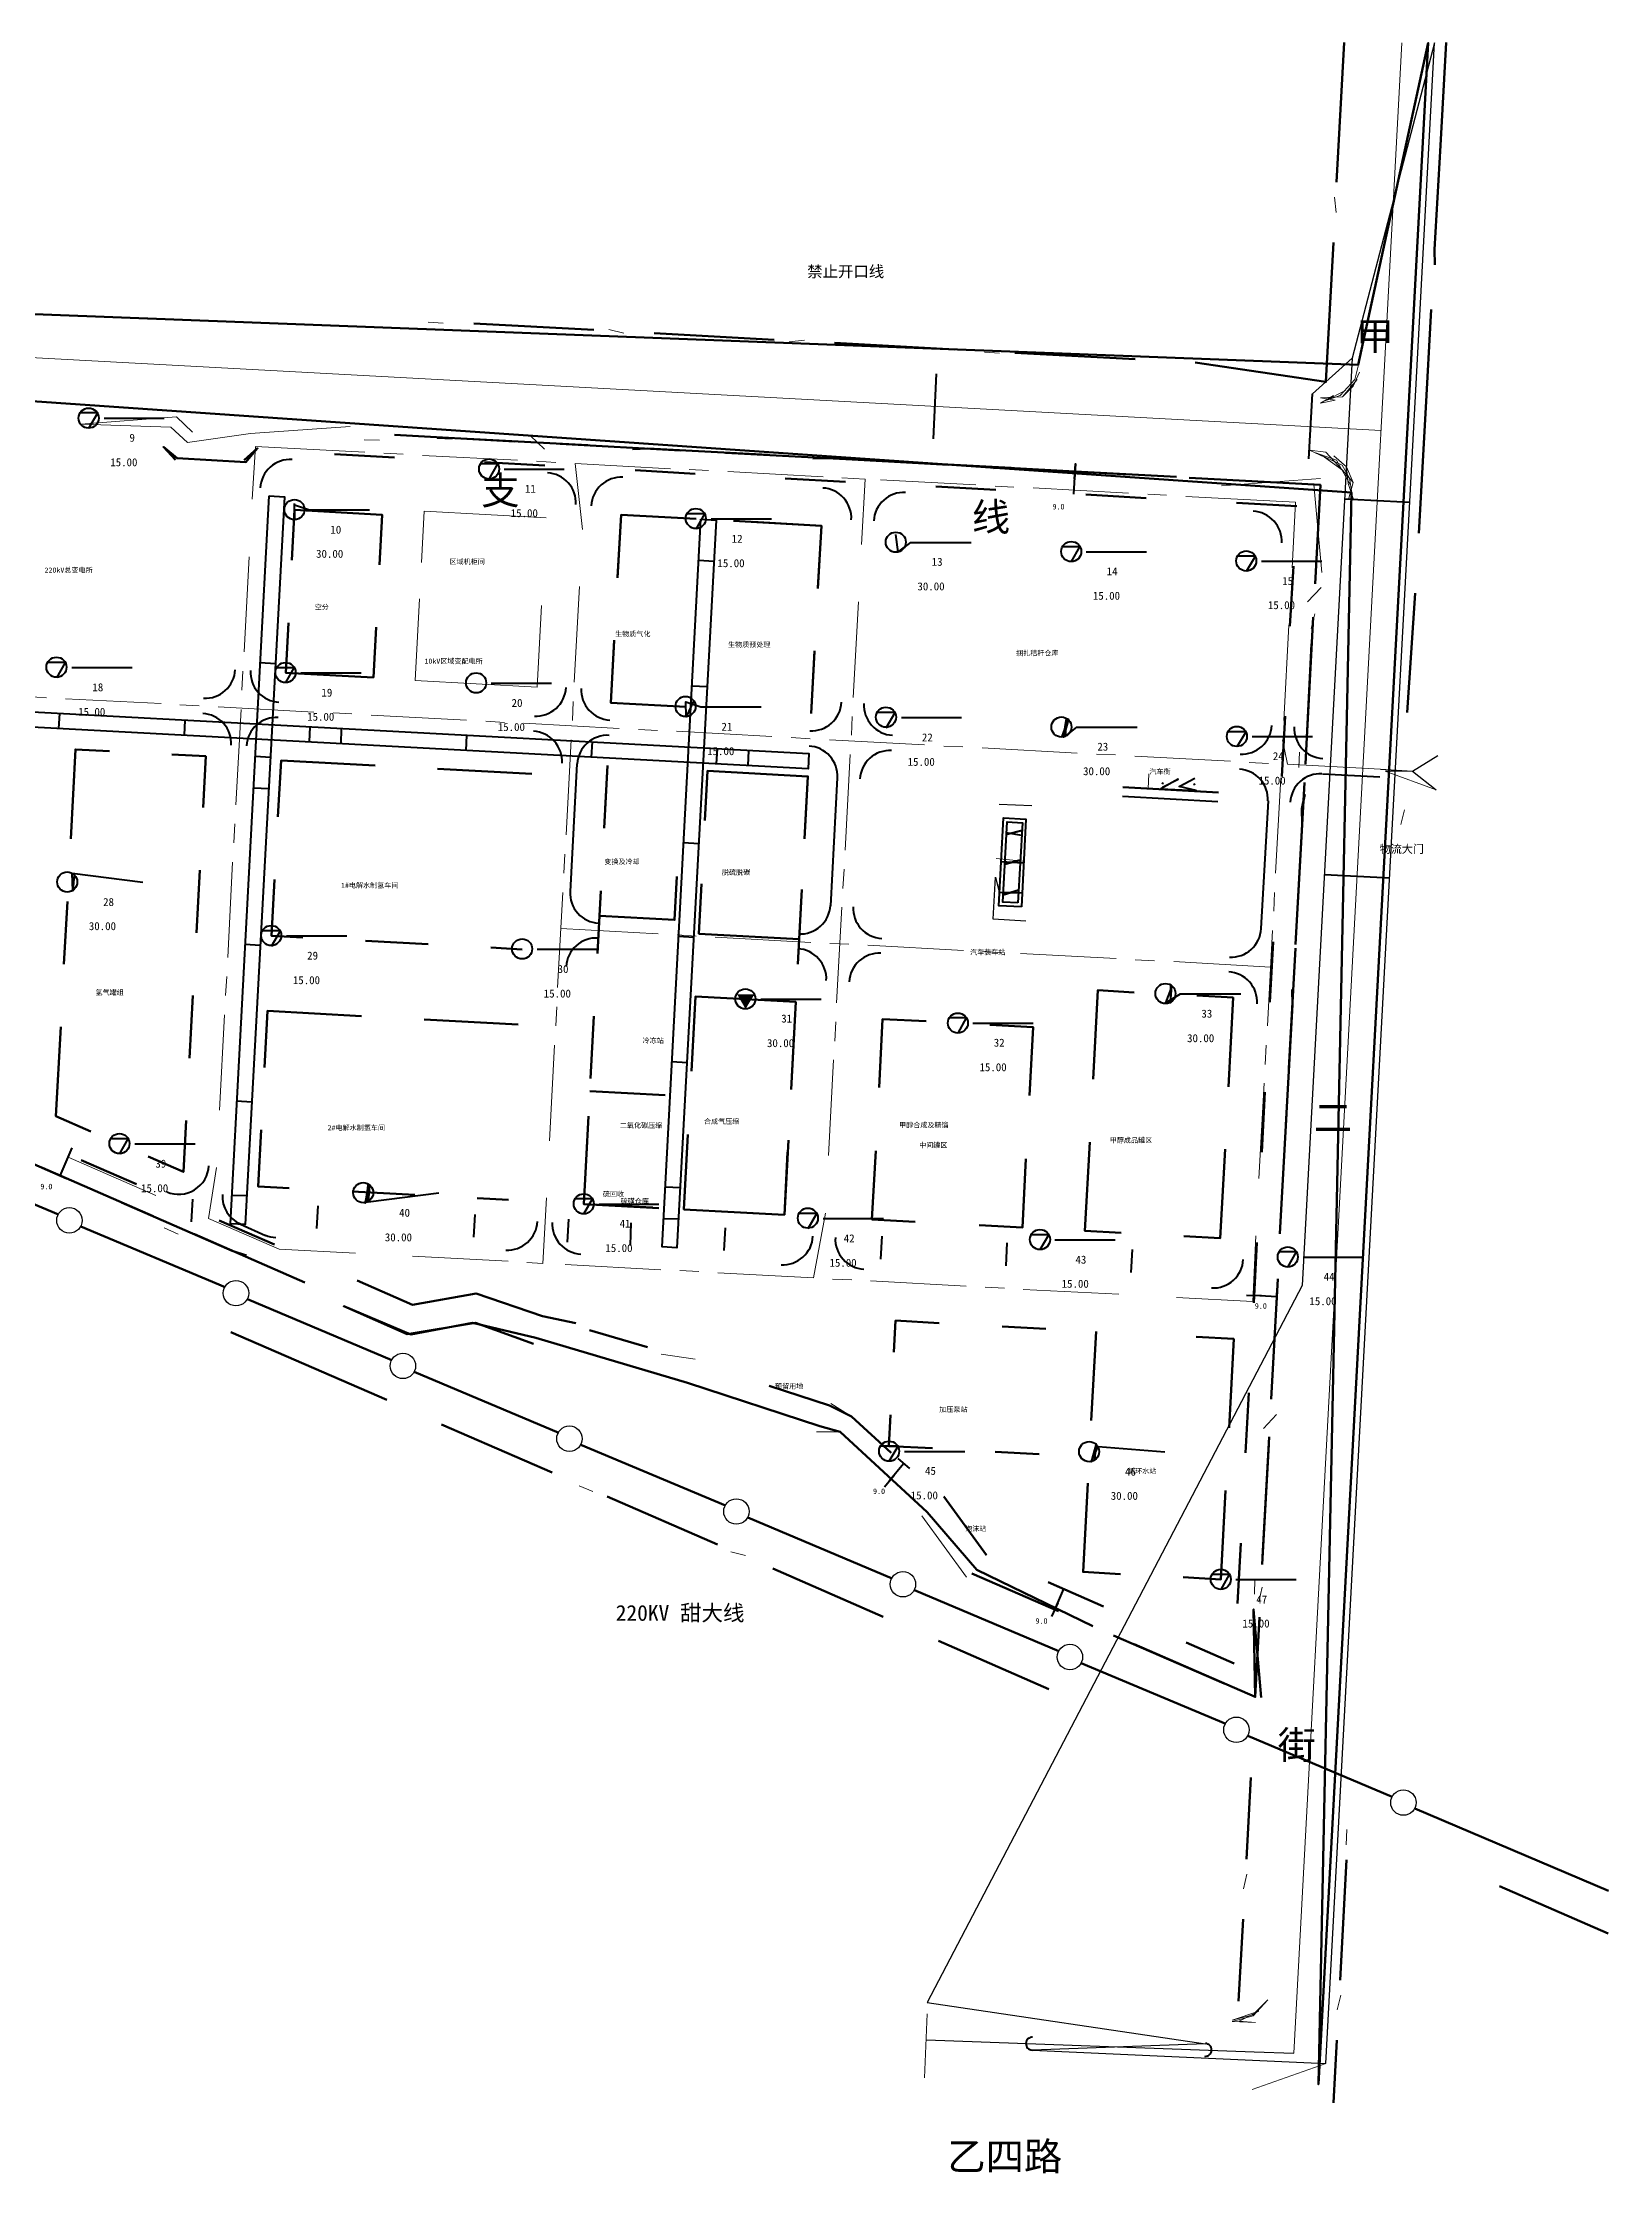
# Model space of a CAD drawing. Header units: metres. Extents: x 110 to 500, y 133 to 419.
# Drawn here: x 289.1 to 499.5, y 133 to 419.3 of the extents above; entities that cross this region are included whole.
import ezdxf

# ---------------------------------------------------------------- set-up
doc = ezdxf.new("R2010")
doc.units = ezdxf.units.M
for name, color, linetype in [('PDF_0', 7, 'Continuous'), ('PDF_0-新建建构筑物', 7, 'Continuous'), ('PDF_0-道路边线', 7, 'Continuous'), ('PDF_0高压线', 7, 'Continuous'), ('PDF_c- 现状道路', 7, 'Continuous'), ('PDF_d-道路中心线', 7, 'Continuous'), ('PDF_d-道路红线', 7, 'Continuous'), ('PDF_DM-尺寸标注', 7, 'Continuous'), ('PDF_HY_BZ_CC', 7, 'Continuous'), ('PDF_PP-COM', 7, 'Continuous'), ('PDF_ROAD-CENT', 7, 'Continuous'), ('PDF_ZT-二期EPC承包商范围线', 7, 'Continuous'), ('PDF_勘探点', 7, 'Continuous'), ('PDF_绿线', 7, 'Continuous')]:
    doc.layers.add(name, color=color, linetype=linetype)
doc.styles.add('CHINESE', font='宋体')

msp = doc.modelspace()

# ---------------------------------------------------------------- hatches: boundary and pattern name
at = {"layer": 'PDF_0'}
for points in [[(404.9, 229.1), (405.02, 227.72), (404.9, 229.1), (405.02, 227.72)], [(402.74, 225.38), (402.62, 226.7), (402.74, 225.38), (402.62, 226.7)]]:
    msp.add_hatch(color=7, dxfattribs=at).paths.add_polyline_path(points)
at = {"layer": 'PDF_HY_BZ_CC'}
for points in [[(379.4, 355.04), (377.72, 355.1), (379.4, 355.04), (377.72, 355.1)], [(382.76, 354.8), (381.08, 354.92), (382.76, 354.8), (381.08, 354.92)], [(322.64, 348.08), (322.52, 346.4), (322.64, 348.08), (322.52, 346.4)], [(333.98, 345.8), (334.1, 347.48), (333.98, 345.8), (334.1, 347.48)], [(322.46, 344.72), (322.34, 343.04), (322.46, 344.72), (322.34, 343.04)], [(333.8, 342.44), (333.92, 344.12), (333.8, 342.44), (333.92, 344.12)], [(366.44, 345.74), (366.32, 344.06), (366.44, 345.74), (366.32, 344.06)], [(392.9, 342.62), (393.02, 344.3), (392.9, 342.62), (393.02, 344.3)], [(366.2, 342.38), (366.14, 340.7), (366.2, 342.38), (366.14, 340.7)], [(392.72, 339.26), (392.84, 340.94), (392.72, 339.26), (392.84, 340.94)], [(365.48, 328.94), (365.42, 327.2), (365.48, 328.94), (365.42, 327.2)], [(392, 325.82), (392.12, 327.5), (392, 325.82), (392.12, 327.5)], [(301.4, 323.78), (299.72, 323.84), (301.4, 323.78), (299.72, 323.84)], [(304.76, 323.54), (303.08, 323.66), (304.76, 323.54), (303.08, 323.66)], [(365.3, 325.52), (365.24, 323.84), (365.3, 325.52), (365.24, 323.84)], [(391.82, 322.4), (391.94, 324.14), (391.82, 322.4), (391.94, 324.14)], [(337.1, 321.8), (335.42, 321.92), (337.1, 321.8), (335.42, 321.92)], [(340.46, 321.62), (338.78, 321.74), (340.46, 321.62), (338.78, 321.74)], [(310.28, 313.16), (310.4, 314.84), (310.28, 313.16), (310.4, 314.84)], [(320.78, 313.58), (320.66, 311.9), (320.78, 313.58), (320.66, 311.9)], [(292.94, 310.64), (292.82, 308.96), (292.94, 310.64), (292.82, 308.96)], [(310.1, 309.8), (310.22, 311.48), (310.1, 309.8), (310.22, 311.48)], [(320.6, 310.22), (320.48, 308.54), (320.6, 310.22), (320.48, 308.54)], [(354.02, 310.1), (354.14, 311.78), (354.02, 310.1), (354.14, 311.78)], [(364.58, 312.08), (364.52, 310.4), (364.58, 312.08), (364.52, 310.4)], [(391.1, 308.96), (391.22, 310.64), (391.1, 308.96), (391.22, 310.64)], [(292.76, 307.28), (292.64, 305.6), (292.76, 307.28), (292.64, 305.6)], [(353.84, 306.74), (353.96, 308.42), (353.84, 306.74), (353.96, 308.42)], [(364.4, 308.72), (364.34, 307.04), (364.4, 308.72), (364.34, 307.04)], [(390.92, 305.6), (391.04, 307.28), (390.92, 305.6), (391.04, 307.28)], [(309.38, 296.36), (309.44, 298.04), (309.38, 296.36), (309.44, 298.04)], [(325.76, 299.12), (327.44, 299.06), (325.76, 299.12), (327.44, 299.06)], [(329.12, 298.94), (330.8, 298.88), (329.12, 298.94), (330.8, 298.88)], [(342.56, 298.22), (344.24, 298.16), (342.56, 298.22), (344.24, 298.16)], [(345.92, 298.04), (347.6, 297.98), (345.92, 298.04), (347.6, 297.98)], [(363.68, 295.22), (363.62, 293.54), (363.68, 295.22), (363.62, 293.54)], [(292.04, 293.78), (291.92, 292.1), (292.04, 293.78), (291.92, 292.1)], [(309.2, 293), (309.26, 294.68), (309.2, 293), (309.26, 294.68)], [(390.2, 292.1), (390.32, 293.78), (390.2, 292.1), (390.32, 293.78)], [(291.86, 290.42), (291.74, 288.74), (291.86, 290.42), (291.74, 288.74)], [(363.5, 291.86), (363.44, 290.18), (363.5, 291.86), (363.44, 290.18)], [(390.02, 288.74), (390.14, 290.42), (390.02, 288.74), (390.14, 290.42)], [(437.48, 291.8), (439.16, 291.68), (437.48, 291.8), (439.16, 291.68)], [(440.84, 291.62), (442.52, 291.5), (440.84, 291.62), (442.52, 291.5)], [(335.3, 288.14), (333.62, 288.26), (335.3, 288.14), (333.62, 288.26)], [(338.66, 287.96), (336.98, 288.08), (338.66, 287.96), (336.98, 288.08)], [(308.48, 279.5), (308.54, 281.18), (308.48, 279.5), (308.54, 281.18)], [(308.3, 276.14), (308.36, 277.82), (308.3, 276.14), (308.36, 277.82)], [(318.98, 279.92), (318.86, 278.24), (318.98, 279.92), (318.86, 278.24)], [(352.22, 276.44), (352.28, 278.12), (352.22, 276.44), (352.28, 278.12)], [(362.78, 278.42), (362.72, 276.74), (362.78, 278.42), (362.72, 276.74)], [(429.92, 276.62), (429.98, 278.36), (429.92, 276.62), (429.98, 278.36)], [(318.8, 276.56), (318.68, 274.88), (318.8, 276.56), (318.68, 274.88)], [(362.6, 275.06), (362.54, 273.38), (362.6, 275.06), (362.54, 273.38)], [(389.3, 275.3), (389.36, 276.98), (389.3, 275.3), (389.36, 276.98)], [(429.74, 273.26), (429.8, 274.94), (429.74, 273.26), (429.8, 274.94)], [(448.52, 277.34), (448.4, 275.66), (448.52, 277.34), (448.4, 275.66)], [(352.04, 273.08), (352.1, 274.76), (352.04, 273.08), (352.1, 274.76)], [(389.12, 271.94), (389.18, 273.62), (389.12, 271.94), (389.18, 273.62)], [(448.34, 273.98), (448.22, 272.3), (448.34, 273.98), (448.22, 272.3)], [(323.9, 265.46), (325.58, 265.4), (323.9, 265.46), (325.58, 265.4)], [(327.32, 265.28), (329, 265.22), (327.32, 265.28), (329, 265.22)], [(340.76, 264.56), (342.44, 264.44), (340.76, 264.56), (342.44, 264.44)], [(344.12, 264.38), (345.8, 264.26), (344.12, 264.38), (345.8, 264.26)], [(372.74, 262.82), (374.42, 262.76), (372.74, 262.82), (374.42, 262.76)], [(376.1, 262.64), (377.78, 262.58), (376.1, 262.64), (377.78, 262.58)], [(437.42, 259.04), (435.68, 259.1), (437.42, 259.04), (435.68, 259.1)], [(440.78, 258.86), (439.1, 258.92), (440.78, 258.86), (439.1, 258.92)], [(412.94, 246.92), (411.26, 246.98), (412.94, 246.92), (411.26, 246.98)], [(416.3, 246.74), (414.62, 246.8), (416.3, 246.74), (414.62, 246.8)], [(439.04, 245.48), (437.36, 245.6), (439.04, 245.48), (437.36, 245.6)], [(442.4, 245.3), (440.72, 245.42), (442.4, 245.3), (440.72, 245.42)], [(403.52, 241.64), (403.46, 239.96), (403.52, 241.64), (403.46, 239.96)], [(423.32, 238.88), (423.44, 240.62), (423.32, 238.88), (423.44, 240.62)], [(403.34, 238.28), (403.28, 236.6), (403.34, 238.28), (403.28, 236.6)], [(423.14, 235.52), (423.26, 237.2), (423.14, 235.52), (423.26, 237.2)], [(430.04, 232.46), (429.98, 230.78), (430.04, 232.46), (429.98, 230.78)], [(410.36, 230.48), (412.04, 230.42), (410.36, 230.48), (412.04, 230.42)], [(413.72, 230.3), (415.4, 230.24), (413.72, 230.3), (415.4, 230.24)], [(429.86, 229.1), (429.8, 227.42), (429.86, 229.1), (429.8, 227.42)], [(448.16, 229.82), (448.28, 231.5), (448.16, 229.82), (448.28, 231.5)], [(447.98, 226.46), (448.1, 228.14), (447.98, 226.46), (448.1, 228.14)], [(419.66, 221.06), (419.78, 223.04), (419.66, 221.06), (419.78, 223.04)], [(422.54, 220.7), (419.84, 220.88), (422.54, 220.7), (419.84, 220.88)], [(419.96, 223.22), (422.66, 223.1), (419.96, 223.22), (422.66, 223.1)], [(422.78, 222.92), (422.66, 220.88), (422.78, 222.92), (422.66, 220.88)], [(435.62, 213.62), (437.3, 213.5), (435.62, 213.62), (437.3, 213.5)], [(438.98, 213.44), (440.66, 213.32), (438.98, 213.44), (440.66, 213.32)]]:
    msp.add_hatch(color=7, dxfattribs=at).paths.add_polyline_path(points)
at = {"layer": 'PDF_ZT-二期EPC承包商范围线'}
for points in [[(365.96, 344.12), (366.08, 345.8), (365.96, 344.12), (366.08, 345.8)], [(376.52, 345.26), (376.4, 343.52), (376.52, 345.26), (376.4, 343.52)], [(381.56, 344.96), (381.5, 343.28), (381.56, 344.96), (381.5, 343.28)], [(392.9, 342.62), (393.02, 344.36), (392.9, 342.62), (393.02, 344.36)], [(365.78, 340.7), (365.9, 342.38), (365.78, 340.7), (365.9, 342.38)], [(376.34, 341.84), (376.22, 340.1), (376.34, 341.84), (376.22, 340.1)], [(381.38, 341.54), (381.32, 339.86), (381.38, 341.54), (381.32, 339.86)], [(392.72, 339.2), (392.84, 340.94), (392.72, 339.2), (392.84, 340.94)], [(364.76, 314.66), (364.64, 312.92), (364.76, 314.66), (364.64, 312.92)], [(374.42, 312.38), (374.48, 314.12), (374.42, 312.38), (374.48, 314.12)], [(378.14, 313.1), (378.08, 311.36), (378.14, 313.1), (378.08, 311.36)], [(391.22, 310.64), (391.28, 312.38), (391.22, 310.64), (391.28, 312.38)], [(364.58, 311.24), (364.46, 309.5), (364.58, 311.24), (364.46, 309.5)], [(374.24, 308.96), (374.3, 310.7), (374.24, 308.96), (374.3, 310.7)], [(377.96, 309.68), (377.9, 307.94), (377.96, 309.68), (377.9, 307.94)], [(391.04, 307.22), (391.1, 308.96), (391.04, 307.22), (391.1, 308.96)], [(411.2, 287.42), (409.52, 287.54), (411.2, 287.42), (409.52, 287.54)], [(414.62, 287.24), (412.94, 287.36), (414.62, 287.24), (412.94, 287.36)], [(375.92, 277.7), (376.04, 279.44), (375.92, 277.7), (376.04, 279.44)], [(389.84, 278.66), (389.72, 276.98), (389.84, 278.66), (389.72, 276.98)], [(375.74, 274.28), (375.8, 276.02), (375.74, 274.28), (375.8, 276.02)], [(389.66, 275.24), (389.54, 273.56), (389.66, 275.24), (389.54, 273.56)], [(401.54, 277.22), (401.48, 275.48), (401.54, 277.22), (401.48, 275.48)], [(421.34, 274.4), (421.4, 276.14), (421.34, 274.4), (421.4, 276.14)], [(401.36, 273.8), (401.3, 272.06), (401.36, 273.8), (401.3, 272.06)], [(421.16, 270.98), (421.22, 272.72), (421.16, 270.98), (421.22, 272.72)], [(408.08, 260.96), (409.76, 260.84), (408.08, 260.96), (409.76, 260.84)], [(411.5, 260.78), (413.18, 260.66), (411.5, 260.78), (413.18, 260.66)]]:
    msp.add_hatch(color=7, dxfattribs=at).paths.add_polyline_path(points)
at = {"layer": 'PDF_勘探点'}
msp.add_hatch(color=7, dxfattribs=at).paths.add_polyline_path([(382.4, 291.44), (384.74, 291.44), (383.54, 289.46)])

# ---------------------------------------------------------------- linework, layer by layer
at = {"layer": 'PDF_0', "color": 7, "lineweight": 40}
for points in [[(408.8, 366.08), (409.22, 374.84)], [(459.26, 363.38), (459.74, 372.14)], [(464.06, 358.04), (472.82, 357.56)], [(434.18, 318.08), (447.02, 317.36)], [(461.36, 307.52), (470.12, 307.1)], [(292.22, 268.94), (293.06, 270.8)], [(290.48, 267.5), (292.34, 266.66)], [(450.86, 251), (452.9, 250.94)], [(402.2, 225.26), (403.52, 226.82)], [(404, 229.04), (405.56, 227.72)], [(424.7, 207.8), (425.54, 209.66)], [(425.42, 211.88), (427.28, 211.1)]]:
    msp.add_lwpolyline(points, dxfattribs=at)
at = {"layer": 'PDF_0', "color": 2, "lineweight": 0}
for points in [[(460.82, 370.88), (462.56, 371.9), (460.82, 370.88), (462.8, 371.3), (460.82, 371.6), (463.76, 371.72), (465.74, 374.06), (463.76, 371.72), (465.2, 373.16), (466.04, 375.02)], [(465.2, 360.2), (463.76, 361.88), (461.36, 363.62), (459.32, 364.58), (461.54, 364.28), (459.32, 364.58), (461.54, 364.28), (463.76, 361.88), (465.2, 360.2), (464.6, 358.1), (465.2, 360.2), (464.3, 362.3), (462.62, 363.8), (464.3, 362.3), (464.54, 360.08), (465.26, 357.92)], [(372.2, 243.08), (376.76, 242.42)], [(395, 236.42), (397.76, 234.68)]]:
    msp.add_lwpolyline(points, dxfattribs=at)
at = {"layer": 'PDF_0', "color": 1, "lineweight": 0}
for points in [[(317, 366.8), (330.38, 367.76), (317, 366.8), (308.54, 365.6), (306.32, 367.64), (294.2, 368.06), (307.04, 369.02), (309.2, 366.98)], [(332.3, 365.96), (334.34, 365.9)], [(354.62, 366.5), (356.54, 364.7)], [(460.88, 346.1), (459.08, 344.18)], [(458, 323.96), (457.88, 321.92)], [(307.28, 259.22), (305.42, 260.06)], [(454.88, 234.98), (453.14, 233.06)], [(393.08, 232.64), (396.26, 232.64)], [(407.24, 221.36), (413.24, 213.08)], [(452, 212.84), (451.94, 210.8)]]:
    msp.add_lwpolyline(points, dxfattribs=at)
at = {"layer": 'PDF_0', "color": 1, "lineweight": 211}
for points in [[(336.38, 366.62), (352.55, 365.72)], [(358.61, 365.42), (374.78, 364.52)], [(380.84, 364.22), (397.01, 363.35)], [(403.07, 363.02), (419.24, 362.18)], [(425.3, 361.82), (441.47, 360.98)], [(458.96, 325.94), (459.83, 342.11)], [(457.76, 303.71), (458.66, 319.88)], [(456.56, 281.48), (457.46, 297.65)], [(455.36, 259.25), (456.26, 275.42)], [(289.07, 268.1), (303.92, 261.62)], [(309.47, 259.19), (324.32, 252.71)], [(454.16, 237.02), (455.06, 253.19)], [(355.04, 244.46), (347.24, 247.28), (338.06, 245.78), (329.54, 249.5), (338.54, 245.72), (346.82, 247.28), (355.34, 245.27), (375.74, 239.21), (393.53, 233.39), (396.26, 232.64), (407.96, 221.84), (414.62, 214.1), (430.19, 206.51)], [(452.96, 214.79), (453.86, 230.96)], [(435.77, 204.08), (452.03, 197), (451.82, 208.76), (452.84, 196.94)]]:
    msp.add_lwpolyline(points, dxfattribs=at)
at = {"layer": 'PDF_0', "color": 2, "lineweight": 120}
for points in [[(306.92, 363.26), (305.3, 365), (307.13, 363.47), (316.4, 362.96), (317.96, 364.82), (316.16, 363.2)], [(328.28, 364.01), (336.35, 363.59)], [(348.47, 362.93), (356.57, 362.51)], [(368.69, 361.85), (376.76, 361.4)], [(388.88, 360.77), (396.98, 360.29)], [(409.1, 359.66), (417.17, 359.21)], [(429.29, 358.58), (437.39, 358.13)], [(449.51, 357.47), (457.61, 357.05)], [(456.71, 340.91), (457.16, 348.98)], [(455.63, 320.69), (456.08, 328.79)], [(454.01, 290.39), (454.43, 298.49)], [(452.93, 270.2), (453.35, 278.27)], [(294.26, 269.15), (301.67, 265.91)], [(312.8, 261.05), (320.21, 257.81)], [(451.85, 249.98), (452.27, 258.08)], [(331.34, 252.98), (338.78, 249.71), (347.33, 251.21), (356.24, 248.18), (360.74, 247.22)], [(362.57, 246.29), (370.34, 244.01)], [(386.69, 238.82), (394.82, 236.15), (397.76, 234.68), (403.13, 229.82)], [(450.74, 229.79), (451.19, 237.86)], [(410.18, 223.94), (415.91, 216.05)], [(449.66, 209.57), (450.11, 217.67)], [(424.22, 212.42), (431.63, 209.18)], [(442.76, 204.32), (449.21, 201.5)]]:
    msp.add_lwpolyline(points, dxfattribs=at)
at = {"layer": 'PDF_0', "color": 7, "lineweight": 40}
for points in [[(427.76, 360.68), (427.88, 362.72)], [(454.88, 249.8), (455, 251.84)]]:
    msp.add_lwpolyline(points, close=True, dxfattribs=at)
at = {"layer": 'PDF_0', "color": 2, "lineweight": 40}
for points in [[(319.52, 358.4), (321.56, 358.28), (316.28, 260.48), (314.3, 260.6)], [(377.54, 355.28), (379.58, 355.16), (374.3, 257.36), (372.32, 257.48)], [(266.72, 328.46), (266.78, 330.5), (392.06, 323.78), (391.94, 321.74)]]:
    msp.add_lwpolyline(points, close=True, dxfattribs=at)
at = {"layer": 'PDF_0', "color": 1, "lineweight": 0}
for points in [[(447.5, 359.78), (460.82, 360.74)], [(459.92, 359.96), (461, 348.14)]]:
    msp.add_lwpolyline(points, close=True, dxfattribs=at)
at = {"layer": 'PDF_0', "color": 4, "lineweight": 0}
for points in [[(339.98, 349.46), (340.34, 356.36), (356.72, 355.46)], [(339.74, 344.6), (339.14, 333.62), (355.52, 332.72), (356.12, 343.7)]]:
    msp.add_lwpolyline(points, dxfattribs=at)
at = {"layer": 'PDF_0', "color": 2, "lineweight": 40}
for points in [[(377.24, 349.76), (379.28, 349.64)], [(318.32, 336.02), (320.36, 335.9)], [(376.34, 332.9), (378.38, 332.78)], [(291.26, 327.14), (291.38, 329.18)], [(308.12, 326.24), (308.24, 328.28)], [(324.92, 325.34), (325.04, 327.38)], [(329.18, 325.1), (329.24, 327.14)], [(345.98, 324.2), (346.1, 326.24)], [(362.84, 323.3), (362.96, 325.34)], [(379.64, 322.4), (379.76, 324.44)], [(383.9, 322.16), (383.96, 324.2)], [(317.66, 323.42), (319.7, 323.3)], [(317.42, 319.16), (319.46, 319.1)], [(375.2, 311.84), (377.24, 311.72)], [(316.28, 298.16), (318.32, 298.04)], [(374.54, 299.24), (376.58, 299.12)], [(373.64, 282.38), (375.68, 282.26)], [(315.14, 277.1), (317.18, 276.98)], [(309.08, 260.84), (309.26, 263.9)], [(314.48, 264.44), (316.52, 264.38)], [(372.74, 265.58), (374.78, 265.46)], [(325.94, 259.94), (326.12, 263)], [(347, 258.8), (347.18, 261.86)], [(359.6, 258.14), (359.78, 261.2)], [(368.06, 257.66), (368.18, 260.72)], [(372.5, 261.32), (374.54, 261.26)], [(380.66, 257), (380.84, 260.06)], [(401.72, 255.86), (401.9, 258.92)], [(418.58, 254.96), (418.7, 258.02)], [(435.38, 254.06), (435.56, 257.12)]]:
    msp.add_lwpolyline(points, dxfattribs=at)
at = {"layer": 'PDF_0', "color": 4, "lineweight": 40}
msp.add_lwpolyline([(439.58, 319.28), (441.68, 320.36), (439.34, 319.04), (444.08, 318.8), (441.8, 319.34), (443.9, 320.48)], dxfattribs=at)
at = {"layer": 'PDF_0', "color": 7, "lineweight": 40}
for centre, radius, start, end in [((439.73, 320.09), 0.33, -138.0855, -93.0817), ((443.75, 319.97), 0.33, -93.0746, -48.0807), ((422.09, 150.41), 0.87, 87.9324, 177.9346), ((422.09, 150.41), 0.87, 177.936, -92.0631), ((445.31, 149.57), 0.87, -92.0672, -2.0638), ((445.31, 149.57), 0.87, -2.066, 87.9349)]:
    msp.add_arc(centre, radius, start, end, dxfattribs=at)
at = {"layer": 'PDF_0-新建建构筑物', "color": 4, "lineweight": 40}
for points in [[(420.62, 303.2), (417.56, 303.32), (418.22, 315.14), (421.22, 314.96)], [(420.68, 313.46), (418.58, 312.92)], [(420.44, 309.44), (418.4, 308.9)], [(420.2, 305.42), (418.16, 304.82)]]:
    msp.add_lwpolyline(points, close=True, dxfattribs=at)
at = {"layer": 'PDF_0-新建建构筑物', "color": 4, "lineweight": 30}
for points in [[(417.62, 317), (422, 316.79)], [(421.19, 301.28), (416.81, 301.52), (417.11, 307.16), (417.62, 305.18)]]:
    msp.add_lwpolyline(points, dxfattribs=at)
at = {"layer": 'PDF_0-新建建构筑物', "color": 2, "lineweight": 40}
msp.add_lwpolyline([(420.14, 303.74), (418.1, 303.8), (418.7, 314.6), (420.74, 314.48)], close=True, dxfattribs=at)
at = {"layer": 'PDF_0-新建建构筑物', "color": 4, "lineweight": 40}
msp.add_lwpolyline([(418.52, 313.16), (420.62, 312.8)], dxfattribs=at)
at = {"layer": 'PDF_0-新建建构筑物', "color": 4, "lineweight": 0}
msp.add_lwpolyline([(420.8, 309.32), (417.2, 309.68)], dxfattribs=at)
at = {"layer": 'PDF_0-新建建构筑物', "color": 2, "lineweight": 40}
for points in [[(417.92, 309.26), (420.8, 309.08)], [(417.74, 305.18), (420.62, 305.06)]]:
    msp.add_lwpolyline(points, dxfattribs=at)
at = {"layer": 'PDF_0-道路边线', "color": 3, "lineweight": 40}
for points in [[(360.02, 305.24), (360.92, 322.4)], [(461.06, 321.08), (468.8, 320.66)], [(395, 303.32), (395.9, 320.54)], [(452.84, 300.26), (453.8, 317.42)], [(315.68, 260.54), (319.04, 259.04)]]:
    msp.add_lwpolyline(points, dxfattribs=at)
for centre, start, end in [((322.37, 359.27), 86.918, 176.919), ((356.69, 357.47), -3.082, 86.919), ((366.83, 356.87), 86.918, 176.919), ((393.71, 355.43), -3.082, 86.919), ((404.81, 354.83), 86.918, 176.919), ((451.55, 352.31), -3.082, 86.919), ((310.91, 335.27), -93.082, -3.081), ((321.05, 334.73), 176.918, -93.081), ((355.37, 332.87), -93.082, -3.081), ((365.51, 332.33), 176.918, -93.081), ((392.39, 330.89), -93.082, -3.081), ((403.49, 330.29), 176.918, -93.081), ((310.37, 325.13), -3.082, 86.919), ((320.51, 324.59), 86.918, 176.919), ((354.83, 322.73), -3.082, 86.919), ((450.23, 327.77), -93.082, -3.081), ((461.33, 327.17), 176.9183, -93.0817), ((364.97, 322.19), 86.918, 176.919), ((391.85, 320.75), -3.082, 86.919), ((402.95, 320.15), 86.918, 176.919), ((449.69, 317.63), -3.082, 86.919), ((460.79, 317.03), 86.9177, 176.9185), ((364.01, 305.03), 176.918, -93.081), ((390.89, 303.59), -93.082, -3.081), ((402.05, 302.99), 176.918, -93.081), ((363.47, 294.95), 86.918, 176.919), ((448.79, 300.47), -93.082, -3.081), ((390.35, 293.51), -3.082, 86.919), ((401.51, 292.91), 86.918, 176.919), ((448.25, 290.39), -3.082, 86.919), ((307.37, 268.61), -58.3346, -3.0811), ((307.37, 268.61), -113.5877, -58.3352), ((317.27, 264.29), 176.9176, -113.5868), ((351.53, 261.11), -93.082, -3.081), ((361.61, 260.57), 176.918, -93.081), ((320.63, 262.79), -113.5897, -93.0791), ((388.55, 259.13), -93.0817, -3.0813), ((399.65, 258.53), 176.9182, -93.0817), ((446.39, 256.01), -93.0817, -3.0813)]:
    msp.add_arc(centre, 4.05, start, end, dxfattribs=at)
at = {"layer": 'PDF_0高压线', "color": 1, "lineweight": 211}
for points in [[(273.8, 268.76), (271.64, 268.88), (273.79, 269.14), (291.2, 261.84)], [(294.19, 260.24), (313.62, 252.06)], [(316.6, 250.46), (336.02, 242.28)], [(339.01, 240.68), (358.44, 232.5)], [(361.42, 230.9), (380.84, 222.72)], [(383.83, 221.12), (403.26, 212.94)], [(406.24, 211.34), (425.66, 203.16)], [(428.65, 201.56), (448.08, 193.38)], [(451.06, 191.78), (470.46, 183.6)], [(473.47, 182), (499.5, 170.94)]]:
    msp.add_lwpolyline(points, dxfattribs=at)
at = {"layer": 'PDF_0高压线', "color": 1}
for centre in [(292.67, 261.05), (315.05, 251.27), (337.49, 241.49), (359.87, 231.71), (382.31, 221.93), (404.69, 212.15), (427.13, 202.37), (449.51, 192.59), (471.95, 182.81)]:
    msp.add_circle(centre, 1.71, dxfattribs=at)
at = {"layer": 'PDF_c- 现状道路', "color": 4, "lineweight": 50}
msp.add_lwpolyline([(140.06, 381.38), (464.96, 358.85), (460.52, 144.95), (475.28, 419.3), (465.86, 376.04), (140.45, 388.46), (137, 419.3), (120.62, 142.46)], close=True, dxfattribs=at)
at = {"layer": 'PDF_c- 现状道路', "color": 4, "lineweight": 0}
for points in [[(464.18, 372.56), (461.54, 371.24), (463.46, 371.9), (465.44, 374.06), (465.92, 376.04), (465.44, 374.06), (465.92, 376.04)], [(464.84, 359.84), (462.98, 363.2), (460.16, 364.22), (463.7, 362.54), (464.72, 360.8), (465.02, 358.82), (464.72, 360.8), (463.7, 362.54), (460.16, 364.22)]]:
    msp.add_lwpolyline(points, dxfattribs=at)
msp.add_lwpolyline([(451.7, 154.28), (448.94, 153.56), (452.54, 154.76), (449.9, 153.44), (452.06, 153.26), (448.94, 153.38), (451.76, 154.16), (453.74, 156.32)], close=True, dxfattribs=at)
at = {"layer": 'PDF_d-道路中心线', "color": 1, "lineweight": 0}
for points in [[(457.22, 149.12), (471.74, 419.3)], [(134, 385.28), (468.98, 367.22)]]:
    msp.add_lwpolyline(points, dxfattribs=at)
at = {"layer": 'PDF_d-道路中心线', "color": 1}
msp.add_lwpolyline([(407.84, 150.92), (451.88, 149.3), (457.22, 149.12)], dxfattribs=at)
at = {"layer": 'PDF_d-道路红线', "color": 5, "lineweight": 25}
msp.add_lwpolyline([(461.54, 147.74), (476.12, 419.3), (465.08, 376.94), (458.36, 252.32), (407.96, 155.96), (445.34, 150.38), (422.12, 149.54)], close=True, dxfattribs=at)
at = {"layer": 'PDF_d-道路红线', "color": 5, "lineweight": 5}
for points in [[(459.74, 372.14), (465.08, 376.94)], [(407.6, 145.82), (407.96, 154.4)], [(451.64, 144.26), (461.54, 147.74)]]:
    msp.add_lwpolyline(points, dxfattribs=at)
for centre, start, end in [((422.09, 150.41), 87.9339, 177.935), ((422.09, 150.41), 177.936, -92.0631), ((445.31, 149.57), -92.0648, -2.0663), ((445.31, 149.57), -2.066, 87.9349)]:
    msp.add_arc(centre, 0.87, start, end, dxfattribs=at)
at = {"layer": 'PDF_DM-尺寸标注', "color": 7, "lineweight": 40}
for points in [[(427.64, 358.64), (427.82, 361.7)], [(291.44, 267.02), (292.64, 269.84)], [(451.88, 251), (454.94, 250.82)], [(402.86, 226.04), (404.78, 228.38)], [(425.12, 208.7), (426.32, 211.52)]]:
    msp.add_lwpolyline(points, dxfattribs=at)
at = {"layer": 'PDF_HY_BZ_CC', "color": 2, "lineweight": 60}
for points in [[(322.55, 349.79), (322.91, 356.54), (334.7, 355.88), (334.34, 349.16)], [(366.32, 347.42), (366.8, 355.85), (376.04, 355.37)], [(384.47, 354.92), (393.74, 354.41), (393.26, 345.98)], [(322.1, 341.36), (321.74, 334.64), (333.53, 334.01), (333.89, 340.76)], [(365.42, 330.62), (365.87, 339.02)], [(392.36, 329.15), (392.81, 337.58)], [(342.14, 321.74), (354.8, 321.05)], [(364.52, 313.76), (364.97, 322.19)], [(391.46, 312.32), (391.91, 320.72)], [(324.05, 299.06), (319.82, 299.3), (320.24, 306.86)], [(363.62, 296.93), (364.07, 305.36)], [(390.56, 295.49), (391.01, 303.92)], [(332.48, 298.61), (340.88, 298.16)], [(318.89, 281.6), (319.28, 289.19), (331.94, 288.5)], [(340.34, 288.05), (352.97, 287.36)], [(362.72, 280.1), (363.17, 288.5)], [(389.66, 278.66), (390.11, 287.06)], [(322.22, 265.4), (318.02, 265.61), (318.44, 273.2)], [(362.24, 271.67), (361.82, 263.24), (371.06, 262.76)], [(379.46, 262.31), (388.76, 261.8), (389.18, 270.23)], [(330.65, 264.92), (339.08, 264.5)], [(347.48, 264.02), (351.68, 263.81)]]:
    msp.add_lwpolyline(points, dxfattribs=at)
at = {"layer": 'PDF_HY_BZ_CC', "color": 3, "lineweight": 60}
for points in [[(292.85, 312.32), (293.48, 324.35), (298.04, 324.11)], [(310.64, 316.52), (311, 323.42), (306.44, 323.66)], [(309.74, 299.69), (310.19, 308.12)], [(291.92, 295.49), (292.4, 303.92)], [(308.81, 282.86), (309.26, 291.26)], [(430.25, 280.01), (430.88, 291.98), (435.77, 291.68)], [(448.43, 279.02), (449.06, 290.99), (444.2, 291.26)], [(303.26, 269.63), (308, 267.56), (308.36, 274.46)], [(434.03, 259.37), (429.14, 259.64), (429.8, 271.58)], [(442.46, 258.92), (447.32, 258.65), (447.98, 270.62)]]:
    msp.add_lwpolyline(points, dxfattribs=at)
at = {"layer": 'PDF_HY_BZ_CC', "color": 2, "lineweight": 53}
for points in [[(320.69, 315.29), (321.11, 322.85), (333.74, 322.19)], [(349.31, 297.71), (353.51, 297.47)]]:
    msp.add_lwpolyline(points, dxfattribs=at)
at = {"layer": 'PDF_HY_BZ_CC', "color": 3, "lineweight": 70}
msp.add_lwpolyline([(295.55, 272.99), (290.84, 275.06), (291.5, 287.06)], dxfattribs=at)
at = {"layer": 'PDF_HY_BZ_CC', "color": 5, "lineweight": 60}
for points in [[(403.46, 243.35), (403.7, 247.58), (409.58, 247.25)], [(418.01, 246.8), (423.89, 246.47)], [(429.98, 234.14), (430.64, 246.11)], [(448.52, 233.18), (449.15, 245.12), (444.11, 245.39)], [(403.01, 234.92), (402.8, 230.72), (408.68, 230.42)], [(417.08, 229.94), (422.99, 229.64)], [(433.94, 213.5), (428.9, 213.8), (429.53, 225.74)], [(442.37, 213.08), (447.41, 212.78), (448.04, 224.75)]]:
    msp.add_lwpolyline(points, dxfattribs=at)
at = {"layer": 'PDF_PP-COM', "color": 7, "lineweight": 0}
msp.add_lwpolyline([(437.66, 319.04), (437.72, 321.08)], dxfattribs=at)
at = {"layer": 'PDF_PP-COM', "color": 6}
for points in [[(468.86, 321.68), (473.18, 321.44), (476.6, 323.54)], [(468.86, 321.68), (473.18, 321.44), (476.36, 318.92)]]:
    msp.add_lwpolyline(points, dxfattribs=at)
at = {"layer": 'PDF_PP-COM', "color": 6, "lineweight": 0}
msp.add_lwpolyline([(473.18, 321.44), (469.52, 321.44), (476.36, 318.92), (473.18, 321.44), (469.52, 321.44)], dxfattribs=at)
at = {"layer": 'PDF_PP-COM', "color": 7, "lineweight": 53}
msp.add_lwpolyline([(434.24, 319.28), (447.08, 318.56)], dxfattribs=at)
at = {"layer": 'PDF_ROAD-CENT', "color": 6, "lineweight": 0}
for points in [[(317.24, 357.98), (317.66, 365.06), (332.36, 364.28)], [(334.94, 364.16), (337.52, 364.04)], [(340.1, 363.86), (352.88, 363.2)], [(355.46, 363.08), (358.04, 362.9)], [(361.64, 353.9), (360.62, 362.78), (373.46, 362.06)], [(375.98, 361.94), (378.56, 361.82)], [(381.14, 361.7), (393.98, 360.98)], [(399.14, 351.86), (399.62, 360.68), (396.5, 360.86)], [(401.66, 360.56), (414.5, 359.9)], [(417.08, 359.72), (419.6, 359.6)], [(422.18, 359.48), (435.02, 358.76)], [(437.6, 358.64), (440.12, 358.52)], [(442.7, 358.34), (457.46, 357.56), (456.98, 348.74)], [(316.16, 337.46), (316.82, 350.24)], [(360.5, 333.38), (361.22, 346.22)], [(398, 331.34), (398.72, 344.18)], [(455.9, 328.22), (456.56, 341.06)], [(315.86, 332.3), (315.98, 334.88)], [(287, 331.46), (289.58, 331.28)], [(292.16, 331.16), (305, 330.5)], [(307.52, 330.32), (310.1, 330.2)], [(312.68, 330.08), (325.52, 329.36)], [(315.02, 316.88), (315.74, 329.72)], [(360.26, 328.22), (360.38, 330.8)], [(328.1, 329.24), (330.62, 329.12)], [(333.2, 328.94), (346.04, 328.28)], [(348.62, 328.16), (351.14, 327.98)], [(353.72, 327.86), (366.56, 327.14)], [(369.14, 327.02), (371.72, 326.9)], [(374.24, 326.78), (387.08, 326.06)], [(397.76, 326.24), (397.88, 328.76)], [(359.42, 312.86), (360.08, 325.64)], [(389.66, 325.94), (392.24, 325.76)], [(394.82, 325.64), (407.6, 324.98)], [(396.92, 310.82), (397.58, 323.66)], [(410.18, 324.8), (412.76, 324.68)], [(415.34, 324.56), (428.12, 323.84)], [(430.7, 323.72), (433.28, 323.6)], [(455.72, 325.64), (456.38, 322.34), (468.86, 321.68)], [(435.86, 323.42), (448.7, 322.76)], [(451.22, 322.58), (453.8, 322.46)], [(454.76, 307.7), (455.48, 320.54)], [(314.78, 311.78), (314.9, 314.36)], [(359.12, 307.7), (359.24, 310.28)], [(313.94, 296.36), (314.6, 309.2)], [(396.62, 305.66), (396.8, 308.24)], [(358.28, 292.34), (359, 305.12)], [(454.52, 302.6), (454.64, 305.12)], [(395.78, 290.3), (396.5, 303.14)], [(358.7, 300.26), (371.78, 299.54)], [(374.36, 299.42), (376.88, 299.24)], [(379.46, 299.12), (392.3, 298.4)], [(394.88, 298.28), (397.4, 298.16)], [(399.98, 298.04), (412.82, 297.32)], [(453.68, 287.18), (454.34, 300.02)], [(415.4, 297.2), (417.98, 297.02)], [(420.5, 296.9), (433.34, 296.24)], [(435.92, 296.06), (438.5, 295.94)], [(441.08, 295.82), (454.1, 295.1)], [(313.64, 291.26), (313.82, 293.84)], [(358.04, 287.18), (358.16, 289.76)], [(312.86, 275.84), (313.52, 288.68)], [(395.54, 285.14), (395.66, 287.72)], [(357.2, 271.76), (357.86, 284.6)], [(453.38, 282.02), (453.5, 284.6)], [(394.7, 269.78), (395.36, 282.62)], [(452.54, 266.66), (453.26, 279.5)], [(292.52, 269.54), (304.28, 264.38)], [(312.44, 268.16), (311.36, 261.32), (320.84, 257.18), (331.1, 256.64)], [(354.14, 255.38), (356.3, 255.26), (356.78, 264.08)], [(379.82, 254), (392.66, 253.34), (394.28, 262.04)], [(441.44, 250.7), (451.7, 250.16), (452.12, 258.98)], [(338.78, 256.22), (351.62, 255.56)], [(359.3, 255.14), (372.14, 254.42)], [(374.72, 254.3), (377.24, 254.18)], [(395.24, 253.16), (397.82, 253.04)], [(400.34, 252.92), (413.18, 252.2)], [(415.76, 252.08), (418.34, 251.96)], [(420.86, 251.78), (433.7, 251.12)]]:
    msp.add_lwpolyline(points, dxfattribs=at)
at = {"layer": 'PDF_ZT-二期EPC承包商范围线', "color": 6, "lineweight": 60}
for points in [[(366.32, 347.51), (366.8, 355.85), (376.88, 355.31)], [(381.92, 355.04), (393.74, 354.41), (393.26, 346.04)], [(365.87, 338.96), (365.42, 330.62), (375.53, 330.05)], [(392.36, 329.15), (392.81, 337.52)], [(378.08, 314.78), (378.44, 321.47), (391.91, 320.72), (391.55, 314.06)], [(363.89, 302), (374, 301.43), (374.3, 307.28)], [(377.63, 306.26), (377.27, 299.57), (390.74, 298.85), (391.1, 305.51)], [(376.28, 281.12), (376.82, 291.14), (390.29, 290.42), (389.75, 280.4)], [(401.48, 278.9), (401.96, 288.11), (407.81, 287.81)], [(421.7, 277.82), (422.18, 287.03), (416.36, 287.33)], [(362.6, 278.42), (372.74, 277.88)], [(371.9, 262.7), (361.79, 263.24), (362.42, 275.06)], [(375.8, 272.57), (375.26, 262.52), (388.76, 261.8), (389.3, 271.85)], [(406.34, 260.87), (400.52, 261.17), (401.03, 270.38)], [(414.92, 260.39), (420.74, 260.09), (421.22, 269.3)]]:
    msp.add_lwpolyline(points, dxfattribs=at)
at = {"layer": 'PDF_ZT-二期EPC承包商范围线', "color": 6, "lineweight": 53}
msp.add_lwpolyline([(364.67, 316.34), (364.97, 322.19)], dxfattribs=at)
at = {"layer": 'PDF_勘探点', "color": 5, "lineweight": 40}
for points in [[(295.28, 367.52), (296.48, 369.56), (294.14, 369.56)], [(297.32, 368.84), (305.42, 368.84)], [(349.1, 360.68), (350.24, 362.72), (347.9, 362.72)], [(351.08, 362), (359.18, 362)], [(322.88, 357.38), (322.94, 355.16), (322.94, 357.2), (324.92, 356.54), (333.02, 356.54)], [(376.88, 353.96), (378.08, 356), (375.74, 356)], [(378.92, 355.34), (387.02, 355.34)], [(403.7, 353.24), (404, 350.84), (405.74, 352.16), (413.84, 352.16)], [(427.34, 349.58), (428.48, 351.56), (426.14, 351.56)], [(429.32, 350.9), (437.42, 350.9)], [(450.86, 348.32), (452.06, 350.3), (449.72, 350.3)], [(452.9, 349.64), (461, 349.64)], [(290.96, 333.98), (292.16, 336.02), (289.82, 336.02)], [(293, 335.36), (301.1, 335.36)], [(321.74, 333.32), (322.88, 335.3), (320.6, 335.3)], [(323.78, 334.64), (331.88, 334.64)], [(349.34, 333.26), (357.44, 333.26)], [(376.58, 330.92), (375.56, 328.7), (375.5, 330.74), (377.54, 330.08), (385.64, 330.08)], [(402.44, 327.26), (403.64, 329.3), (401.3, 329.3)], [(404.48, 328.64), (412.58, 328.64)], [(426.08, 326.06), (426.92, 328.4), (426.26, 326), (426.68, 328.52), (426.5, 326.06), (428.06, 327.32), (436.16, 327.32)], [(449.6, 324.74), (450.8, 326.72), (448.46, 326.72)], [(451.64, 326.06), (459.74, 326.06)], [(293.3, 307.52), (293.12, 305.36), (293.06, 307.7), (302.54, 306.5)], [(319.82, 297.92), (321.02, 299.96), (318.68, 299.96)], [(321.86, 299.3), (329.96, 299.3)], [(355.52, 297.5), (363.62, 297.5)], [(440.66, 292.64), (440.66, 290.3), (440.84, 292.52), (440, 290.3), (441.98, 291.5), (450.08, 291.5)], [(385.58, 290.78), (393.68, 290.78)], [(412.1, 286.22), (413.24, 288.26), (410.9, 288.26)], [(414.08, 287.54), (422.18, 287.54)], [(299.42, 269.96), (300.56, 272), (298.22, 272)], [(301.46, 271.34), (309.56, 271.34)], [(332.66, 263.42), (332.84, 265.88), (332.42, 263.36), (333.02, 265.76), (332.84, 263.54), (342.32, 264.74)], [(361.82, 261.92), (362.96, 263.96), (360.62, 263.96)], [(363.8, 263.24), (371.9, 263.24)], [(391.94, 259.94), (393.14, 261.98), (390.8, 261.98)], [(393.98, 261.32), (402.08, 261.32)], [(423.14, 257.12), (424.28, 259.1), (421.94, 259.1)], [(425.12, 258.44), (433.22, 258.44)], [(456.44, 254.78), (457.58, 256.82), (455.24, 256.82)], [(458.48, 256.1), (466.52, 256.1)], [(402.86, 228.68), (404.06, 230.72), (401.72, 230.72)], [(404.9, 230), (413, 230)], [(430.46, 228.8), (430.64, 231.02), (429.98, 228.62), (430.94, 230.66), (439.88, 229.94)], [(447.44, 211.46), (448.58, 213.44), (446.24, 213.44)], [(449.42, 212.78), (457.52, 212.78)]]:
    msp.add_lwpolyline(points, dxfattribs=at)
for centre in [(295.25, 368.87), (349.07, 362.03), (322.91, 356.57), (376.85, 355.37), (403.73, 352.19), (427.31, 350.93), (450.83, 349.67), (290.93, 335.39), (321.71, 334.67), (347.33, 333.29), (375.47, 330.11), (402.41, 328.67), (425.99, 327.35), (449.57, 326.09), (292.37, 306.53), (319.79, 299.33), (353.51, 297.53), (383.51, 290.81), (439.97, 291.53), (412.07, 287.57), (299.39, 271.37), (332.15, 264.77), (361.79, 263.27), (391.91, 261.35), (423.11, 258.47), (456.41, 256.13), (402.83, 230.03), (429.71, 229.97), (447.41, 212.81)]:
    msp.add_circle(centre, 1.35, dxfattribs=at)
at = {"layer": 'PDF_绿线', "color": 3, "lineweight": 60}
for points in [[(462.98, 400.58), (464, 419.33)], [(443.96, 376.34), (461.54, 373.73), (462.56, 392.48)], [(347, 381.56), (363.14, 380.72)], [(474.02, 353.42), (474.92, 369.47), (475.7, 383.45)], [(371.24, 380.27), (387.38, 379.4)], [(395.48, 378.98), (411.62, 378.08)], [(419.72, 377.66), (435.89, 376.79)], [(346.16, 366.08), (362.33, 365.21)], [(368.36, 364.7), (370.4, 364.79), (386.57, 363.92)], [(392.6, 363.44), (394.64, 363.47), (410.81, 362.6)], [(416.84, 362.12), (418.88, 362.18), (435.08, 361.31)], [(443.15, 360.86), (460.79, 359.9), (460.07, 346.61)], [(472.46, 329.3), (473.54, 345.32)], [(458.78, 322.37), (459.62, 338.54)], [(457.46, 298.13), (458.33, 314.3), (458.3, 316.34), (458.72, 318.32)], [(456.14, 273.86), (457.04, 290.06), (456.98, 292.1)], [(259.82, 275.03), (275, 274.25), (292.28, 266.69)], [(299.69, 263.45), (314.54, 256.97), (316.46, 256.34)], [(453.02, 215.81), (453.92, 231.98)], [(387.2, 214.25), (402.05, 207.77)], [(452.03, 197), (452.6, 207.74)], [(409.46, 204.53), (424.28, 198.05)], [(450.86, 175.22), (451.43, 186.2)], [(463.43, 158.96), (464.3, 175.1)], [(484.88, 171.59), (499.46, 165.23)], [(462.56, 142.46), (463.01, 150.86)]]:
    msp.add_lwpolyline(points, dxfattribs=at)
at = {"layer": 'PDF_绿线', "color": 3, "lineweight": 53}
for points in [[(476.18, 389.48), (476.15, 391.52), (476.93, 405.5), (477.71, 419.33)], [(449.81, 156.14), (450.41, 167.12)]]:
    msp.add_lwpolyline(points, dxfattribs=at)
at = {"layer": 'PDF_绿线', "color": 3, "lineweight": 0}
for points in [[(462.92, 396.5), (462.68, 398.54)], [(340.88, 381.74), (342.92, 381.62)], [(365.18, 380.78), (367.16, 380.3)], [(391.46, 379.34), (389.42, 379.1)], [(417.68, 377.6), (415.64, 377.72)], [(342.08, 366.14), (344.12, 366.02)], [(460.04, 342.56), (459.56, 340.58)], [(472.1, 316.22), (471.62, 314.24)], [(361.16, 225.38), (363.02, 224.6)], [(381.56, 216.5), (383.54, 216.02)], [(452.96, 211.76), (452.54, 209.78)], [(464.36, 179.18), (464.24, 177.14)], [(450.92, 173.18), (450.44, 171.2)], [(463.52, 156.92), (463.04, 154.94)]]:
    msp.add_lwpolyline(points, dxfattribs=at)
at = {"layer": 'PDF_绿线', "color": 3, "lineweight": 120}
msp.add_lwpolyline([(314.35, 246.02), (335.32, 236.92)], dxfattribs=at)
at = {"layer": 'PDF_绿线', "color": 3, "lineweight": 70}
for points in [[(342.68, 233.63), (357.53, 227.18)], [(364.94, 223.94), (379.79, 217.49)], [(413.93, 213.59), (425.6, 208.52)], [(433.01, 205.28), (447.86, 198.83)]]:
    msp.add_lwpolyline(points, dxfattribs=at)

# ---------------------------------------------------------------- texts
at = {"attachment_point": 7, "style": 'CHINESE'}
for s, insert, char_height in [('禁止开口线', (391.82, 387.64), 1.518), ('甲', (465.56, 377.6), 3.77), ('支', (348.02, 356.84), 3.77), ('线', (413.96, 353.3), 3.77), ('9.0', (424.79, 356.58), 0.755), ('区域机柜间', (343.74, 349.17), 0.679), ('220kV总变电所', (289.33, 348.03), 0.679), ('空分', (325.63, 343.05), 0.679), ('生物质气化', (366.01, 339.45), 0.679), ('生物质预处理', (381.19, 338.01), 0.679), ('10kV区域变配电所', (340.39, 335.79), 0.679), ('捆扎秸秆仓库', (419.89, 336.87), 0.679), ('汽车衡', (437.82, 320.96), 0.679), ('变换及冷却', (364.56, 308.85), 0.679), ('物流大门', (468.77, 310.29), 1.087), ('1#电解水制氢车间', (329.17, 305.67), 0.679), ('脱硫脱碳', (380.35, 307.41), 0.679), ('汽车装车站', (413.71, 296.67), 0.679), ('氢气罐组', (296.17, 291.27), 0.679), ('冷冻站', (369.7, 284.81), 0.679), ('二', (459.92, 272.96), 3.77), ('2#电解水制氢车间', (327.37, 273.09), 0.679), ('二氧化碳压缩', (366.64, 273.4), 0.679), ('合成气压缩', (377.95, 273.93), 0.679), ('甲醇合成及精馏', (404.17, 273.45), 0.679), ('甲醇成品罐区', (432.49, 271.4), 0.679), ('中间罐区', (406.87, 270.75), 0.679), ('9.0', (288.76, 265.21), 0.755), ('硫回收', (364.36, 264.17), 0.679), ('硫磺仓库', (366.76, 263.21), 0.679), ('9.0', (451.98, 249.16), 0.755), ('预留用地', (387.49, 238.35), 0.679), ('加压泵站', (409.57, 235.23), 0.679), ('循环水站', (434.95, 226.95), 0.679), ('9.0', (400.67, 224.26), 0.755), ('泡沫站', (413.05, 219.21), 0.679), ('220KV 甜大线', (366.09, 207.01), 2.117), ('9.0', (422.5, 206.83), 0.755), ('街', (455.06, 188.24), 3.77), ('乙四路', (410.66, 132.98), 3.774)]:
    msp.add_mtext(s, dxfattribs=dict(at, insert=insert, char_height=char_height))
at = {"color": 5, "attachment_point": 7, "style": 'CHINESE'}
for s, insert, char_height in [('9', (300.74, 365.68), 1.07), ('15.00', (298.16, 362.38), 1.073), ('11', (353.9, 358.84), 1.073), ('15.00', (351.98, 355.54), 1.073), ('10', (327.74, 353.32), 1.073), ('12', (381.68, 352.12), 1.073), ('30.00', (325.82, 350.08), 1.073), ('15.00', (379.76, 348.82), 1.073), ('13', (408.56, 349), 1.073), ('30.00', (406.64, 345.7), 1.073), ('14', (432.08, 347.74), 1.073), ('15', (455.66, 346.42), 1.073), ('15.00', (430.22, 344.44), 1.073), ('15.00', (453.74, 343.18), 1.073), ('18', (295.76, 332.14), 1.073), ('19', (326.54, 331.42), 1.073), ('15.00', (293.84, 328.84), 1.073), ('20', (352.1, 330.04), 1.073), ('15.00', (324.62, 328.18), 1.073), ('15.00', (350.24, 326.8), 1.073), ('21', (380.3, 326.86), 1.073), ('22', (407.24, 325.42), 1.073), ('15.00', (378.38, 323.56), 1.073), ('23', (430.82, 324.16), 1.073), ('24', (454.4, 322.9), 1.073), ('15.00', (405.32, 322.12), 1.073), ('30.00', (428.9, 320.86), 1.073), ('15.00', (452.48, 319.6), 1.073), ('28', (297.2, 303.28), 1.073), ('30.00', (295.28, 300.04), 1.073), ('29', (324.62, 296.08), 1.073), ('30', (358.28, 294.28), 1.073), ('15.00', (322.7, 292.78), 1.073), ('15.00', (356.42, 290.98), 1.073), ('33', (444.8, 288.28), 1.073), ('31', (388.34, 287.62), 1.073), ('30.00', (386.42, 284.32), 1.073), ('32', (416.9, 284.38), 1.073), ('30.00', (442.88, 284.98), 1.073), ('15.00', (414.98, 281.08), 1.073), ('39', (304.22, 268.12), 1.073), ('15.00', (302.3, 264.82), 1.073), ('40', (336.98, 261.52), 1.073), ('41', (366.62, 260.08), 1.073), ('30.00', (335.06, 258.22), 1.073), ('15.00', (364.7, 256.78), 1.073), ('42', (396.74, 258.1), 1.073), ('15.00', (394.82, 254.8), 1.073), ('43', (427.88, 255.22), 1.073), ('15.00', (426.02, 251.98), 1.073), ('44', (461.24, 252.94), 1.073), ('15.00', (459.32, 249.64), 1.073), ('45', (407.66, 226.84), 1.073), ('46', (434.54, 226.72), 1.073), ('15.00', (405.74, 223.54), 1.073), ('30.00', (432.62, 223.48), 1.073), ('47', (452.18, 209.56), 1.073), ('15.00', (450.32, 206.32), 1.073)]:
    msp.add_mtext(s, dxfattribs=dict(at, insert=insert, char_height=char_height))

doc.saveas('drawing.dxf')
